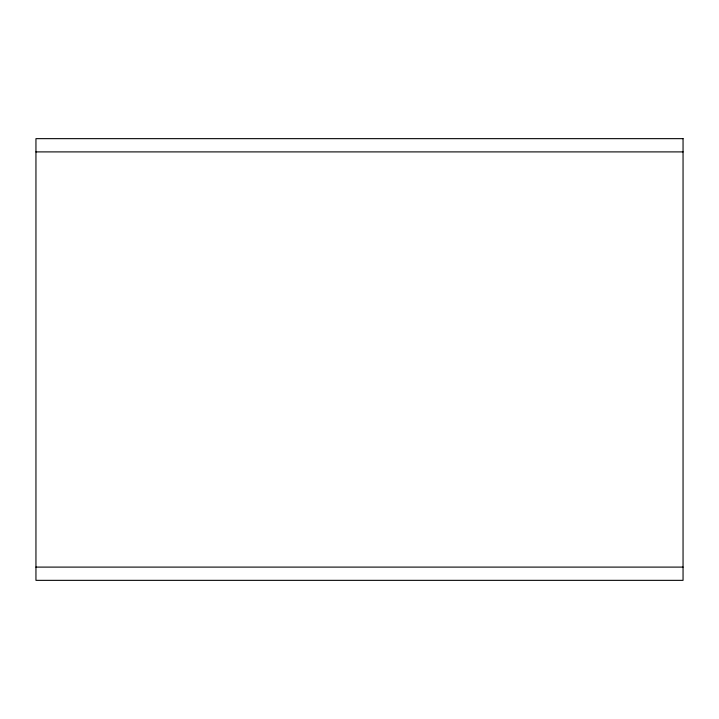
<?xml version="1.0" encoding="UTF-8"?>
<svg xmlns="http://www.w3.org/2000/svg" width="719" height="719" viewBox="0 0 719 719"><rect width="100%" height="100%" fill="white"/><g stroke="black" fill="none" stroke-linecap="round" stroke-linejoin="round"><path stroke-width="1.08" d="M35.95 151.898L683.05 151.898M35.95 567.102L683.05 567.102M683.05 138.65L35.95 138.65L35.95 580.35L683.05 580.35L683.05 138.65"/></g></svg>
